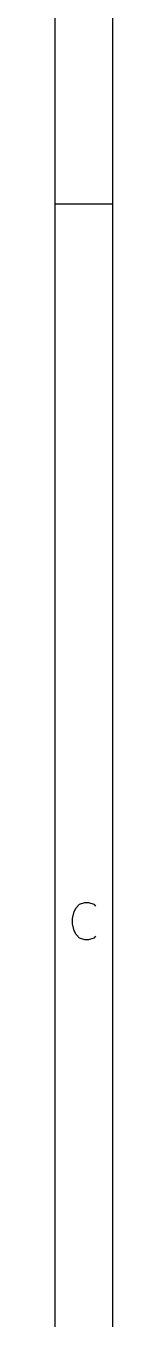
# Model space of a CAD drawing. Extents: x 0.4 to 16.1, y -11.3 to -0.4.
# Drawn here: x 16.063 to 16.141, y -5.858 to -4.086 of the extents above; entities that cross this region are included whole.
import ezdxf

# ---------------------------------------------------------------- set-up
doc = ezdxf.new("R2010")
doc.units = 0
doc.header["$MEASUREMENT"] = 0
doc.layers.add('RED2', color=1, linetype='CONTINUOUS')

msp = doc.modelspace()

# ---------------------------------------------------------------- linework, layer by layer
at = {"layer": 'RED2', "linetype": 'CONTINUOUS'}
for p, q in [((16.1413, -11.2993), (16.1413, -0.393701)), ((16.0626, -11.2206), (16.0626, -0.472441)), ((16.1413, -4.33071), (16.0626, -4.33071)), ((16.0885, -5.29912), (16.091, -5.29424)), ((16.091, -5.29424), (16.0958, -5.28937)), ((16.0958, -5.28937), (16.1031, -5.28693)), ((16.1031, -5.28693), (16.108, -5.28693)), ((16.108, -5.28693), (16.1153, -5.28937)), ((16.1153, -5.28937), (16.1178, -5.29181)), ((16.0861, -5.30887), (16.0885, -5.29912)), ((16.0861, -5.31618), (16.0861, -5.30887)), ((16.0885, -5.32593), (16.0861, -5.31618)), ((16.091, -5.3308), (16.0885, -5.32593)), ((16.0958, -5.33567), (16.091, -5.3308)), ((16.1031, -5.33811), (16.0958, -5.33567)), ((16.108, -5.33811), (16.1031, -5.33811)), ((16.1153, -5.33567), (16.108, -5.33811)), ((16.1178, -5.33324), (16.1153, -5.33567))]:
    msp.add_line(p, q, dxfattribs=at)

doc.saveas('drawing.dxf')
